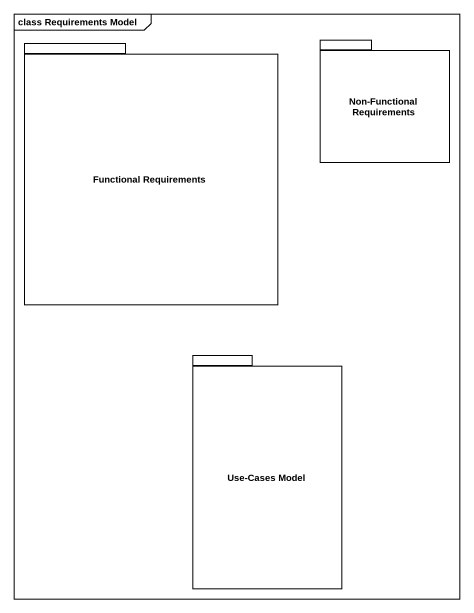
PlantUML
@startuml
mainframe class Requirements Model
package "Functional Requirements" as Functional_Requirements {
}
package "Non-Functional Requirements" as Non_Functional_Requirements {
}
package "Use-Cases Model" as Use_Cases_Model {
}
@enduml
